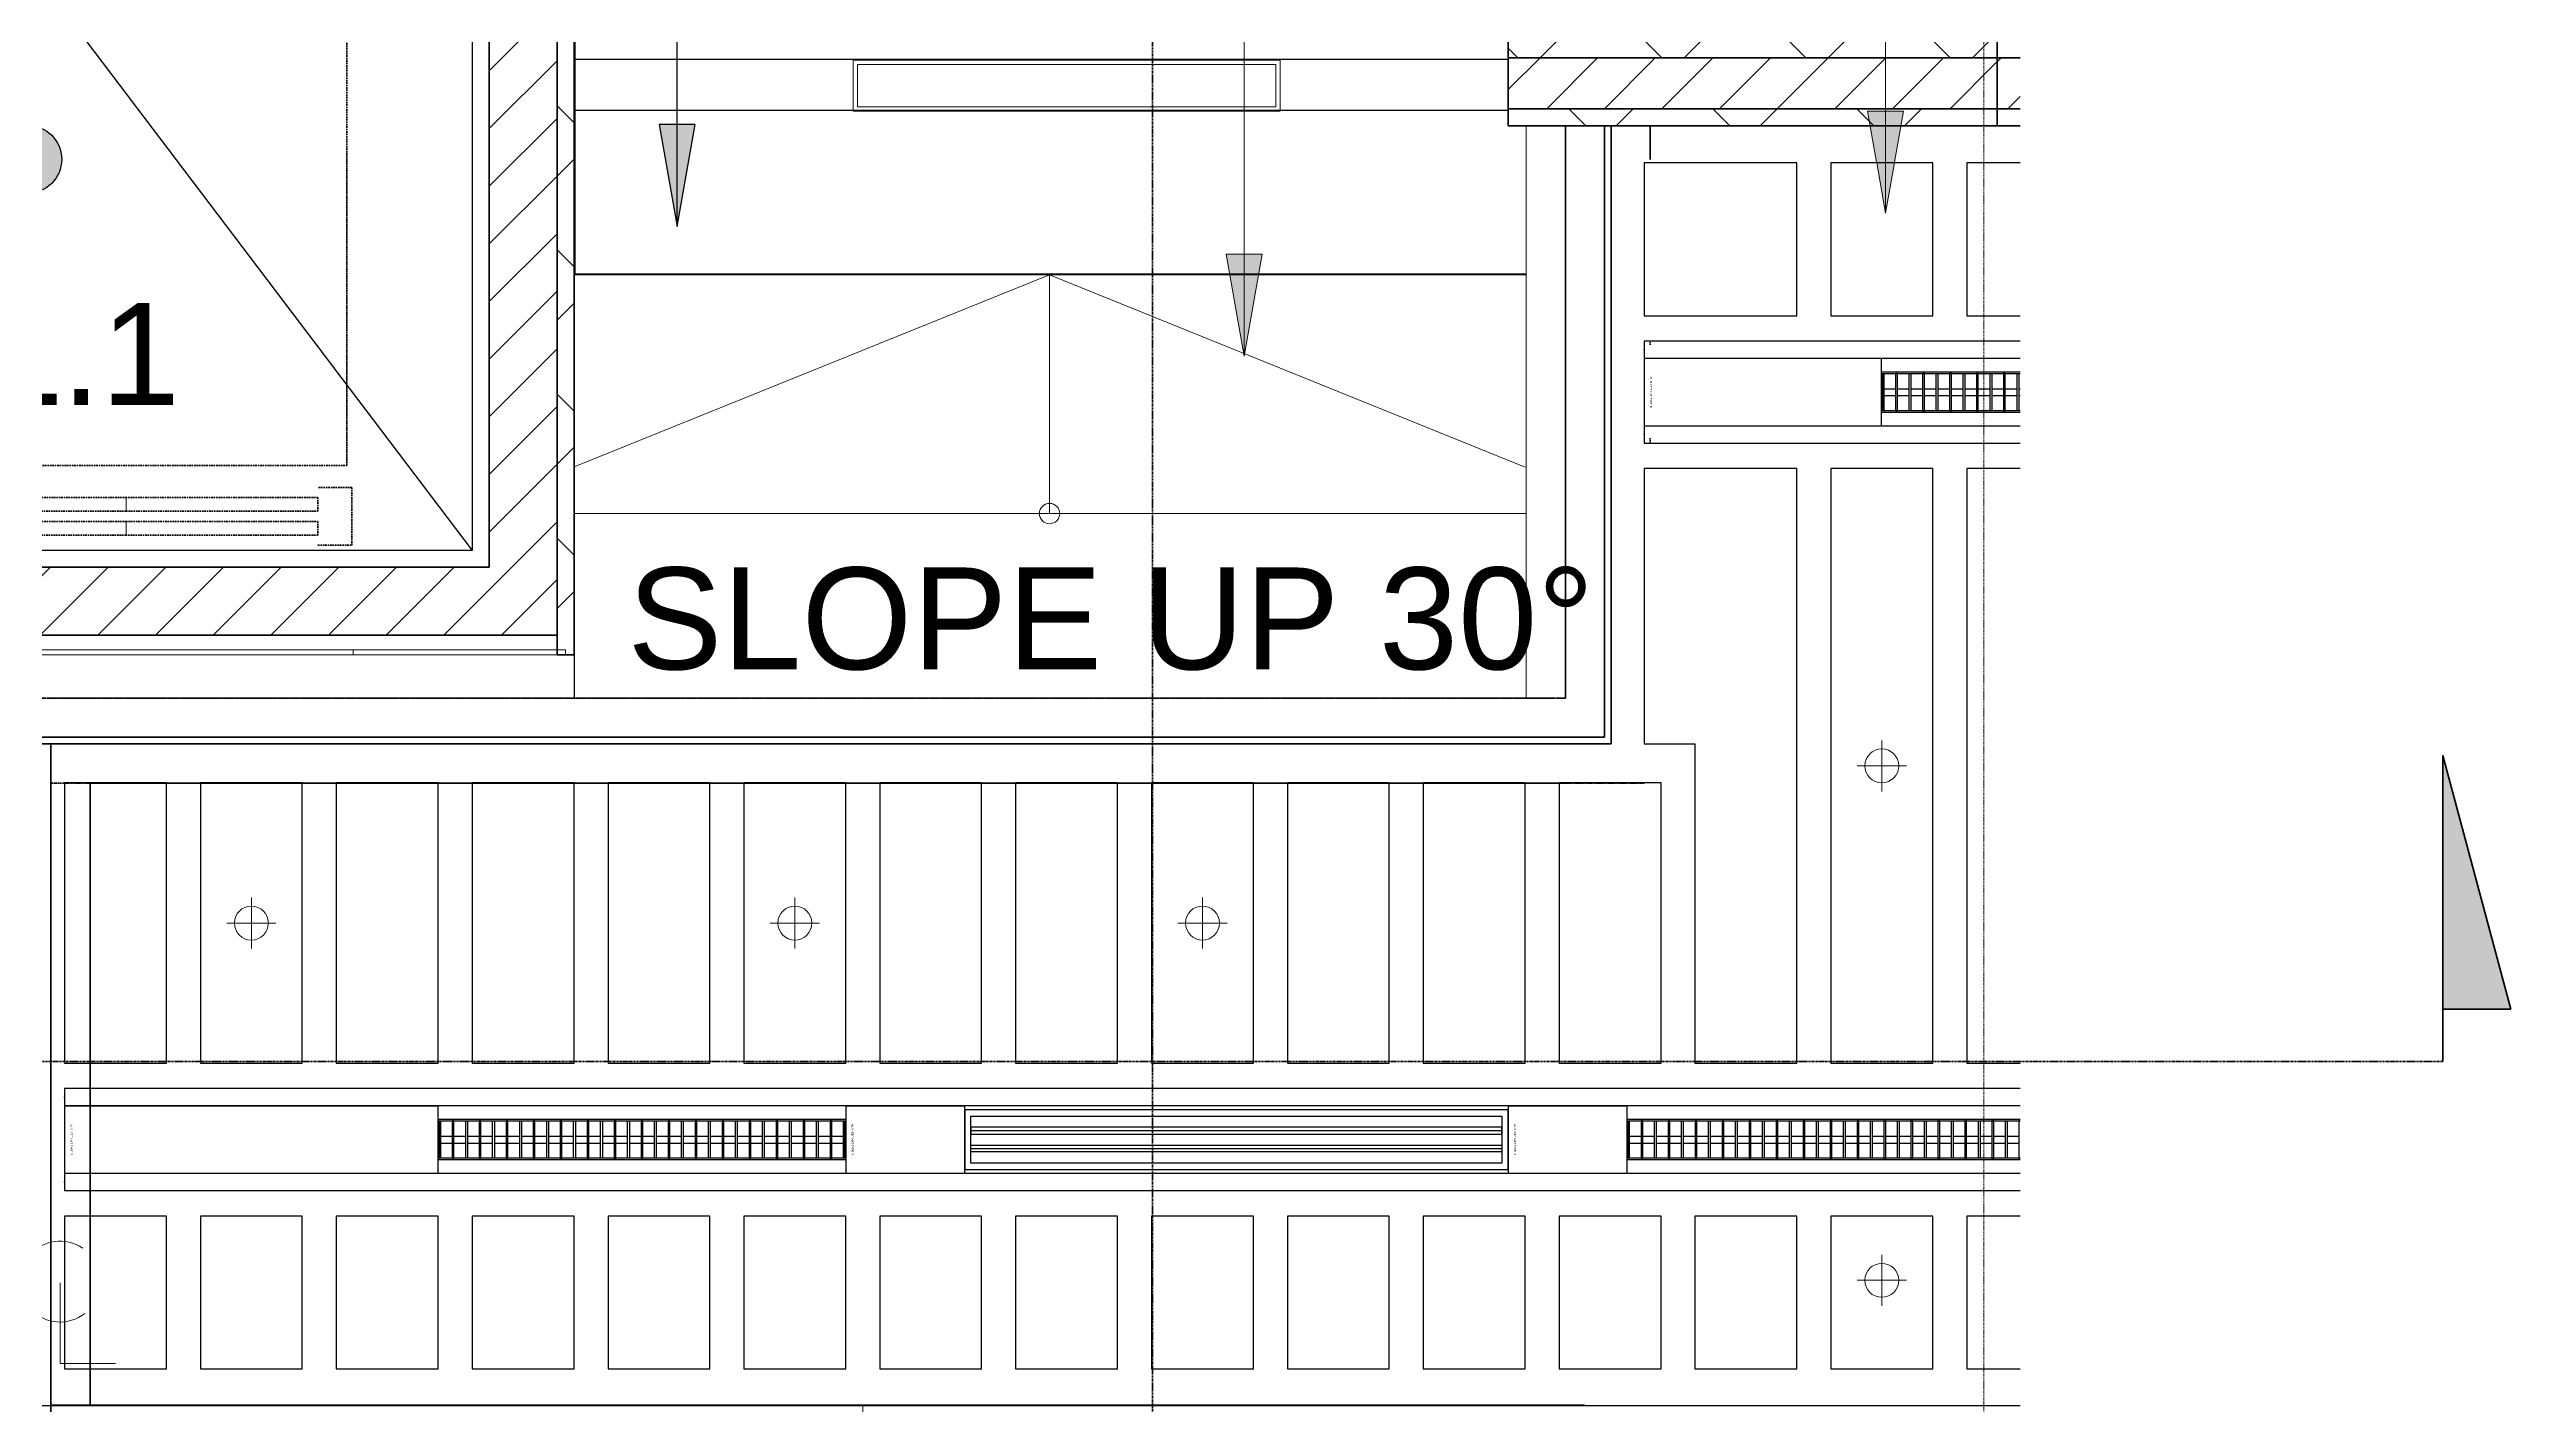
# Model space of a CAD drawing. Header units: millimetres. Extents: x -853488 to -774597, y -17231 to 22435.
# Drawn here: x -784577 to -777331, y 4129 to 8119 of the extents above; entities that cross this region are included whole.
import ezdxf
from ezdxf.enums import TextEntityAlignment as Align
from ezdxf.xclip import XClip

# ---------------------------------------------------------------- set-up
doc = ezdxf.new("R2010")
doc.units = ezdxf.units.MM
doc.header["$XCLIPFRAME"] = 0
for name, pattern in [('- SOM Dash 1_8_', [4.7625, 3.175, -1.5875]), ('DPA_Grid _ Level 100', [10, 5.5, -1.6, 1.3, -1.6]), ('DPA_Hidden 500', [1.4, 0.8, -0.6]), ('Hidden', [7.2, 4.7, -2.5]), ('Overhead', [3.96875, 2.38125, -1.5875])]:
    doc.linetypes.add(name, pattern=pattern)
for name, color, linetype in [('000 - WIPEOUT', 250, 'Continuous'), ('001 - ASCESSORIES', 251, 'Continuous'), ('A04_TUBE SERIES', 2, 'Continuous'), ('A11_ALU.SOLID SHEET', 2, 'Continuous')]:
    doc.layers.add(name, color=color, linetype=linetype)
for name, color, linetype, lineweight in [('_ _ A-DETL-OPENING', 1, 'Continuous', 25), ('A-ANNO-NOTE', 3, 'Continuous', 25), ('A-CLNG', 2, 'Continuous', 9), ('A-CLNG-PATT', 2, 'Continuous', 9), ('A-DETL', 1, 'Continuous', 70), ('A-DETL-GENF', 2, 'Continuous', 9), ('A-DETL-GENF-HDLN', 2, 'Overhead', 9), ('A-FLOR-E', 2, 'Continuous', 35), ('A-GENM', 1, 'Continuous', 9), ('A-GENM-HDLN', 2, 'DPA_Hidden 500', 9), ('A-GENM-IDEN', 3, 'Continuous', 25), ('A-GLAZ-CURT', 2, 'Continuous', 9), ('A-ROOM-IDEN', 3, 'Continuous', 25), ('A-WALL', 5, 'Continuous', 35), ('A-WALL-FNSH', 2, 'Continuous', 35), ('A-WALL-PATT', 1, 'Continuous', 35), ('E-LITE-EQPM', 2, 'Continuous', 9), ('G-ANNO-SECL', 3, 'Continuous', 9), ('G-ANNO-TEXT', 3, 'Continuous', 9), ('I-WALL-E', 2, 'Continuous', 35), ('S-GRID', 251, 'Continuous', 9), ('WALL-E', 2, 'Continuous', 35)]:
    doc.layers.add(name, color=color, linetype=linetype, lineweight=lineweight)
doc.styles.add('Arial_2', font='arial.ttf', dxfattribs={"height": 300})
pattern_1 = [(45, (0, 0), (-84.852814, 84.852814), [])]
pattern_2 = [(45, (0, 0), (-212.13203, 212.13203), []), (135, (0, 0), (-212.13203, -212.13203), [])]

# ---------------------------------------------------------------- blocks, each defined once
blk = doc.blocks.new('LIFT-OTIS - Lift - 1400x2300-For Station-11454546-4261-01 ENLARGED UPPER PLATFORM LEVEL - REFLECTED CEILING PLAN - SHEET 2')
at = {"layer": 'A-DETL-GENF-HDLN'}
for p, q in [((-1034, 2175), (-834, 2175)), ((-1034, 975), (-1034, 2175)), ((-1034, 2175), (-834, 975)), ((-1034, 975), (-834, 2175)), ((-834, 2175), (-834, 975)), ((-834, 975), (-1034, 975))]:
    blk.add_line(p, q, dxfattribs=at)
at = {"layer": 'A-GENM', "linetype": 'Hidden', "lineweight": 35}
for p, q in [((-625, 425), (-625, 2725)), ((775, 2725), (-625, 2725)), ((775, 425), (775, 2725)), ((-625, 425), (775, 425)), ((-1090, 360.3), (-440, 360.3)), ((-1090, 190.3), (-1090, 360.3)), ((-440, 290.3), (-440, 330.3)), ((-440, 330.3), (125, 330.3)), ((125, 290.3), (-440, 290.3)), ((690, 330.3), (125, 330.3)), ((125, 290.3), (690, 290.3)), ((790, 360.3), (690, 360.3)), ((690, 290.3), (690, 330.3)), ((790, 190.3), (790, 360.3)), ((-440, 220), (-440, 260.3)), ((-440, 260.3), (125, 260.3)), ((125, 220), (-440, 220)), ((125, 260.3), (690, 260.3)), ((690, 220), (125, 220)), ((690, 260.3), (690, 220)), ((-440, 190.3), (-1090, 190.3)), ((690, 190.3), (790, 190.3))]:
    blk.add_line(p, q, dxfattribs=at)
at = {"layer": 'A-GENM'}
for p, q in [((125, 330.3), (125, 290.3)), ((125, 260.3), (125, 220)), ((125, 220), (125, 260.3))]:
    blk.add_line(p, q, dxfattribs=at)
at = {"layer": 'A-GENM', "linetype": 'Hidden'}
for p, q in [((-525, 125), (-460, 125)), ((-525, 125), (775, 125)), ((-485, 125), (735, 125)), ((735, 125), (-485, 125)), ((710, 125), (-460, 125)), ((-425, 125), (-460, 125)), ((-460, 125), (-425, 125)), ((-460, 125), (710, 125)), ((710, 125), (675, 125)), ((675, 125), (710, 125)), ((710, 125), (775, 125)), ((-511.6, -75), (-525, -75)), ((775, -75), (761.6, -75))]:
    blk.add_line(p, q, dxfattribs=at)
at = {"layer": 'A-GENM-HDLN'}
blk.add_line((775, 425), (775, 1350), dxfattribs=at)
blk = doc.blocks.new('L1_1_FLUORESCENT W DISFUSSER - 1195L x 595W x 85H - 36W-17030651-4261-01 ENLARGED UPPER PLATFORM LEVEL - REFLECTED CEILING PLAN - SHEET 2')
at = {"layer": 'E-LITE-EQPM'}
for p, q in [((-628.5, -75), (-628.5, 75)), ((-628.5, 75), (628.5, 75)), ((-628.5, 75), (-628.5, -75)), ((628.5, 75), (-628.5, 75)), ((628.5, 75), (628.5, -75)), ((628.5, -75), (628.5, 75)), ((-615.8, 62.3), (-615.8, -62.3)), ((615.8, 62.3), (-615.8, 62.3)), ((615.8, -62.3), (615.8, 62.3)), ((-615.8, -62.3), (615.8, -62.3)), ((628.5, -75), (-628.5, -75)), ((-628.5, -75), (628.5, -75))]:
    blk.add_line(p, q, dxfattribs=at)
blk = doc.blocks.new('Arrow-Stair_Ramp-Direction _EWP-Down_ - Arrow Stair Line-18595003-4261-01 ENLARGED UPPER PLATFORM LEVEL - REFLECTED CEILING PLAN - SHEET 2')
at = {"layer": 'A-DETL-GENF', "lineweight": 9}
for q in [(-167.6, 650), (-304.8, -750), (-167.9, -2150)]:
    blk.add_line((397.9, -750), q, dxfattribs=at)
blk.add_circle((-304.8, -750), 30, dxfattribs=at)
blk = doc.blocks.new('Section - AEC_Section Tail - Filled-3249564-4261-01 ENLARGED UPPER PLATFORM LEVEL - REFLECTED CEILING PLAN - SHEET 2')
at = {"layer": 'G-ANNO-SECL'}
blk.add_hatch(color=256, dxfattribs=at).paths.add_polyline_path([(0, 1.536), (-2, 1.536), (0, 9)])
at = {"layer": 'G-ANNO-SECL', "lineweight": 50}
for p, q in [((0, 9), (-2, 1.536)), ((0, 9), (0, 0)), ((0, 1.536), (0, 9)), ((-2, 1.536), (0, 1.536))]:
    blk.add_line(p, q, dxfattribs=at)
blk = doc.blocks.new('M_Centreline - Centreline-12570908-4261-01 ENLARGED UPPER PLATFORM LEVEL - REFLECTED CEILING PLAN - SHEET 2')
at = {"layer": 'A-ANNO-NOTE', "lineweight": 18}
for p, q in [((-0.011, 0.592), (-0.011, -1.789)), ((-0.011, -1.789), (1.619, -1.789))]:
    blk.add_line(p, q, dxfattribs=at)
blk.add_arc((-0.011, 0.627), 1.191, 55.77551, 308.03717, dxfattribs=at)
blk = doc.blocks.new('System Panel - DPA-AR_Metal Ceiling Rectangular Panel-V24-4261-01 ENLARGED UPPER PLATFORM LEVEL - REFLECTED CEILING PLAN - SHEET 2')
at = {"layer": 'A-GLAZ-CURT'}
for p, q in [((-782182.4, 4129), (-784572.4, 4129)), ((-784572.4, 4129), (-782182.4, 4129)), ((-782182.4, 3929), (-782182.4, 4129)), ((-782182.4, 4129), (-782182.4, 3929)), ((-784572.5, 3929), (-782182.4, 3929)), ((-782182.4, 3929), (-784572.5, 3929))]:
    blk.add_line(p, q, dxfattribs=at)
blk = doc.blocks.new('System Panel - DPA-AR_Metal Ceiling Rectangular Panel-V15-4261-01 ENLARGED UPPER PLATFORM LEVEL - REFLECTED CEILING PLAN - SHEET 2')
at = {"layer": 'A-GLAZ-CURT'}
for p, q in [((-837057.3, 4129), (-839182.3, 4129)), ((-839182.3, 4129), (-839182.3, 3929)), ((-839182.3, 3929), (-839182.3, 4129)), ((-839182.3, 4129), (-837057.3, 4129)), ((-839182.3, 3929), (-837057.4, 3929)), ((-837057.4, 3929), (-839182.3, 3929))]:
    blk.add_line(p, q, dxfattribs=at)
blk = doc.blocks.new('System Panel - W-06 Feature Wall Printed Pattern-18668186-4261-01 ENLARGED UPPER PLATFORM LEVEL - REFLECTED CEILING PLAN - SHEET 2')
at = {"layer": 'A-GLAZ-CURT'}
for p, q in [((-659.5, -57.5), (-659.5, -42.5)), ((-659.5, -42.5), (659.5, -42.5)), ((659.5, -57.5), (-659.5, -57.5)), ((659.5, -42.5), (659.5, -57.5))]:
    blk.add_line(p, q, dxfattribs=at)
blk = doc.blocks.new('System Panel - W-06 Feature Wall Printed Pattern-18669235-4261-01 ENLARGED UPPER PLATFORM LEVEL - REFLECTED CEILING PLAN - SHEET 2')
at = {"layer": 'A-GLAZ-CURT'}
for p, q in [((-312.5, -57.5), (-312.5, -42.5)), ((-312.5, -42.5), (312.5, -42.5)), ((312.5, -57.5), (-312.5, -57.5)), ((312.5, -42.5), (312.5, -57.5))]:
    blk.add_line(p, q, dxfattribs=at)
blk = doc.blocks.new('*U464')
at = {"layer": 'A-CLNG'}
for p, q in [((18650, 6315), (18650, 3876.4)), ((18650, 3876.4), (18650, 6315)), ((21400, 4315), (21400, 4565)), ((21400, 4565), (21400, 4315)), ((21453.4, 4315), (21400, 4315)), ((21400, 4315), (21453.4, 4315)), ((21453.4, 3876.4), (21453.4, 4315)), ((21453.4, 4315), (21453.4, 3876.4)), ((18650, 3876.4), (18650, 3173.3)), ((21453.4, 3876.4), (18650, 3876.4)), ((18650, 3876.4), (21453.4, 3876.4)), ((18650, 3173.3), (18650, 3876.4)), ((18650, 3876.4), (21453.4, 3876.4)), ((21453.4, 3876.4), (18650, 3876.4)), ((21453.4, 3173.3), (21453.4, 3876.4)), ((21453.4, 3876.4), (21453.4, 3173.3)), ((18650, 3173.3), (21453.4, 3173.3)), ((21453.4, 3173.3), (18650, 3173.3)), ((21453.4, 3173.3), (18650, 3173.3)), ((18650, 3173.3), (18650, 2765)), ((18650, 2765), (18650, 3173.3)), ((18650, 3173.3), (21453.4, 3173.3)), ((21453.4, 2630), (21453.4, 3173.3)), ((21453.4, 3173.3), (21453.4, 2630)), ((17100, 2630), (21453.4, 2630)), ((21453.4, 2630), (17100, 2630))]:
    blk.add_line(p, q, dxfattribs=at)
at = {"layer": 'A-GLAZ-CURT'}
for name, p in [('System Panel - W-06 Feature Wall Printed Pattern-18668186-4261-01 ENLARGED UPPER PLATFORM LEVEL - REFLECTED CEILING PLAN - SHEET 2', (17340.5, 2815)), ('System Panel - W-06 Feature Wall Printed Pattern-18669235-4261-01 ENLARGED UPPER PLATFORM LEVEL - REFLECTED CEILING PLAN - SHEET 2', (18312.5, 2815)), ('System Panel - DPA-AR_Metal Ceiling Rectangular Panel-V24-4261-01 ENLARGED UPPER PLATFORM LEVEL - REFLECTED CEILING PLAN - SHEET 2', (801682.4, -3579)), ('System Panel - DPA-AR_Metal Ceiling Rectangular Panel-V15-4261-01 ENLARGED UPPER PLATFORM LEVEL - REFLECTED CEILING PLAN - SHEET 2', (858682.3, -3579))]:
    blk.add_blockref(name, p, dxfattribs=at)
blk = doc.blocks.new('*U1666')
at = {"layer": '_ _ A-DETL-OPENING'}
for p, q in [((15850, 6365), (18350, 3065)), ((18350, 6365), (18350, 3065)), ((18350, 3065), (15850, 3065))]:
    blk.add_line(p, q, dxfattribs=at)
at = {"layer": 'A-DETL', "lineweight": 50}
for p, q in [((22840, 4565), (22840, 4515)), ((22907.3, 4515), (22840, 4515)), ((22840, 4515), (22840, 4365)), ((22840, 4515), (22907.3, 4515)), ((22840, 4365), (22907.3, 4365)), ((22907.3, 4365), (22840, 4365)), ((22840, 4365), (22840, 4315)), ((22840, 4315), (22907.3, 4315))]:
    blk.add_line(p, q, dxfattribs=at)
at = {"layer": 'S-GRID', "linetype": 'DPA_Grid _ Level 100'}
blk.add_line((22800, -19375), (22800, 17167.1), dxfattribs=at)
blk = doc.blocks.new('LGF_DL_SAA_LowPower_DL1a - LGF_DL_SAA_LowPower_DL1a-8832329-4160-01 UPPER PLATFORM LEVEL - REFLECTED CEILING PLAN')
at = {"layer": 'A-DETL-GENF'}
for p, q in [((0, 75), (0, -75)), ((72.5, 0), (-72.5, 0))]:
    blk.add_line(p, q, dxfattribs=at)
blk.add_circle((0, 0), 50, dxfattribs=at)
blk = doc.blocks.new('C-1-PP19-AR-4160-01-B_20250902-175713_EXDOWNLIGHT')
at = {"layer": 'E-LITE-EQPM', "extrusion": (0, 0, -1), "rotation": 180}
for p in [(34500, 2430.5), (39300, 1968), (37700, 1968), (36500, 1968), (34500, 916.3)]:
    blk.add_blockref('LGF_DL_SAA_LowPower_DL1a - LGF_DL_SAA_LowPower_DL1a-8832329-4160-01 UPPER PLATFORM LEVEL - REFLECTED CEILING PLAN', p, dxfattribs=at)
blk = doc.blocks.new('*U485')
at = {"layer": 'A11_ALU.SOLID SHEET', "color": 0}
blk.add_lwpolyline([(699, -98.8), (699, 98.8), (0, 98.8), (0, -98.8)], close=True, dxfattribs=at)
at = {"layer": 'Defpoints', "color": 250}
blk.add_point((0, 0), dxfattribs=at)
blk.add_text('AL.SHEET-HAT-TYPE-R', height=6, rotation=270, dxfattribs=at).set_placement((15, 0), align=Align.BOTTOM_CENTER)
blk = doc.blocks.new('*U470')
at = {"color": 1}
blk.add_wipeout([(600, -60), (-600, -60), (-600, 60), (600, 60)], dxfattribs=at).dxf.layer = '000 - WIPEOUT'
at = {"layer": '001 - ASCESSORIES', "color": 0}
blk.add_lwpolyline([(600, -60), (-600, -60), (-600, 60), (600, 60)], close=True, dxfattribs=at)
at = {"layer": '001 - ASCESSORIES'}
for points in [[(-593.5, -55), (-598.5, -55), (-598.5, 55), (-593.5, 55)], [(595, -55), (-595, -55), (-595, 55), (595, 55)], [(-558.8, -55), (-553.8, -55), (-553.8, 55), (-558.8, 55)], [(-514, -55), (-519, -55), (-519, 55), (-514, 55)], [(-479.3, -55), (-474.3, -55), (-474.3, 55), (-479.3, 55)], [(-434.6, -55), (-439.6, -55), (-439.6, 55), (-434.6, 55)], [(-399.8, -55), (-394.8, -55), (-394.8, 55), (-399.8, 55)], [(-355.1, -55), (-360.1, -55), (-360.1, 55), (-355.1, 55)], [(-320.4, -55), (-315.4, -55), (-315.4, 55), (-320.4, 55)], [(-275.6, -55), (-280.6, -55), (-280.6, 55), (-275.6, 55)], [(-240.9, -55), (-235.9, -55), (-235.9, 55), (-240.9, 55)], [(-196.2, -55), (-201.2, -55), (-201.2, 55), (-196.2, 55)], [(-161.4, -55), (-156.4, -55), (-156.4, 55), (-161.4, 55)], [(-116.7, -55), (-121.7, -55), (-121.7, 55), (-116.7, 55)], [(-82, -55), (-77, -55), (-77, 55), (-82, 55)], [(-37.2, -55), (-42.2, -55), (-42.2, 55), (-37.2, 55)], [(-2.5, -55), (2.5, -55), (2.5, 55), (-2.5, 55)], [(42.2, -55), (37.2, -55), (37.2, 55), (42.2, 55)], [(77, -55), (82, -55), (82, 55), (77, 55)], [(121.7, -55), (116.7, -55), (116.7, 55), (121.7, 55)], [(156.4, -55), (161.4, -55), (161.4, 55), (156.4, 55)], [(201.2, -55), (196.2, -55), (196.2, 55), (201.2, 55)], [(235.9, -55), (240.9, -55), (240.9, 55), (235.9, 55)], [(280.6, -55), (275.6, -55), (275.6, 55), (280.6, 55)], [(315.4, -55), (320.4, -55), (320.4, 55), (315.4, 55)], [(360.1, -55), (355.1, -55), (355.1, 55), (360.1, 55)], [(394.8, -55), (399.8, -55), (399.8, 55), (394.8, 55)], [(439.6, -55), (434.6, -55), (434.6, 55), (439.6, 55)], [(474.3, -55), (479.3, -55), (479.3, 55), (474.3, 55)], [(519, -55), (514, -55), (514, 55), (519, 55)], [(553.8, -55), (558.8, -55), (558.8, 55), (553.8, 55)], [(598.5, -55), (593.5, -55), (593.5, 55), (598.5, 55)]]:
    blk.add_lwpolyline(points, close=True, dxfattribs=at)
for points in [[(-593.5, 10), (-558.8, 10)], [(-553.8, 10), (-519, 10)], [(-514, 10), (-479.3, 10)], [(-474.3, 10), (-439.6, 10)], [(-434.6, 10), (-399.8, 10)], [(-394.8, 10), (-360.1, 10)], [(-355.1, 10), (-320.4, 10)], [(-315.4, 10), (-280.6, 10)], [(-275.6, 10), (-240.9, 10)], [(-235.9, 10), (-201.2, 10)], [(-196.2, 10), (-161.4, 10)], [(-156.4, 10), (-121.7, 10)], [(-116.7, 10), (-82, 10)], [(-77, 10), (-42.2, 10)], [(-37.2, 10), (-2.5, 10)], [(2.5, 10), (37.2, 10)], [(42.2, 10), (77, 10)], [(82, 10), (116.7, 10)], [(121.7, 10), (156.4, 10)], [(161.4, 10), (196.2, 10)], [(201.2, 10), (235.9, 10)], [(240.9, 10), (275.6, 10)], [(280.6, 10), (315.4, 10)], [(320.4, 10), (355.1, 10)], [(360.1, 10), (394.8, 10)], [(399.8, 10), (434.6, 10)], [(439.6, 10), (474.3, 10)], [(479.3, 10), (514, 10)], [(519, 10), (553.8, 10)], [(558.8, 10), (593.5, 10)], [(-593.5, -10), (-558.8, -10)], [(-553.8, -10), (-519, -10)], [(-514, -10), (-479.3, -10)], [(-474.3, -10), (-439.6, -10)], [(-434.6, -10), (-399.8, -10)], [(-394.8, -10), (-360.1, -10)], [(-355.1, -10), (-320.4, -10)], [(-315.4, -10), (-280.6, -10)], [(-275.6, -10), (-240.9, -10)], [(-235.9, -10), (-201.2, -10)], [(-196.2, -10), (-161.4, -10)], [(-156.4, -10), (-121.7, -10)], [(-116.7, -10), (-82, -10)], [(-77, -10), (-42.2, -10)], [(-37.2, -10), (-2.5, -10)], [(2.5, -10), (37.2, -10)], [(42.2, -10), (77, -10)], [(82, -10), (116.7, -10)], [(121.7, -10), (156.4, -10)], [(161.4, -10), (196.2, -10)], [(201.2, -10), (235.9, -10)], [(240.9, -10), (275.6, -10)], [(280.6, -10), (315.4, -10)], [(320.4, -10), (355.1, -10)], [(360.1, -10), (394.8, -10)], [(399.8, -10), (434.6, -10)], [(439.6, -10), (474.3, -10)], [(479.3, -10), (514, -10)], [(519, -10), (553.8, -10)], [(558.8, -10), (593.5, -10)]]:
    blk.add_lwpolyline(points, dxfattribs=at)
blk = doc.blocks.new('*U486')
blk.add_attdef('EXTR.OVL-LENGTH_', (-25, -59.1), '', height=5)
blk.add_wipeout([(-25, 0), (25, 0), (25, 2438.3), (-25, 2438.3)]).dxf.layer = '000 - WIPEOUT'
blk.add_point((0, 0))
at = {"layer": 'A04_TUBE SERIES', "color": 0}
blk.add_lwpolyline([(-25, 0), (25, 0), (25, 2438.3), (-25, 2438.3)], close=True, dxfattribs=at)
blk = doc.blocks.new('*U488')
at = {"layer": 'A11_ALU.SOLID SHEET', "color": 0}
blk.add_lwpolyline([(350, -98.8), (350, 98.8), (0, 98.8), (0, -98.8)], close=True, dxfattribs=at)
at = {"layer": 'Defpoints', "color": 250}
blk.add_point((0, 0), dxfattribs=at)
blk.add_text('AL.SHEET-HAT-TYPE-R', height=6, rotation=270, dxfattribs=at).set_placement((15, 0), align=Align.BOTTOM_CENTER)
blk = doc.blocks.new('*U475')
at = {"layer": '001 - ASCESSORIES', "color": 0, "linetype": 'ByBlock'}
blk.add_lwpolyline([(800, 87.5), (-800, 87.5), (-800, -87.5), (800, -87.5)], close=True, dxfattribs=at)
at = {"layer": '001 - ASCESSORIES', "linetype": 'ByBlock'}
for points in [[(-781.5, 69), (781.5, 69), (781.5, -69), (-781.5, -69)], [(781.5, 36.3), (-781.5, 36.3), (-781.5, 16.3), (781.5, 16.3)], [(-781.5, -16.3), (781.5, -16.3), (781.5, -36.3), (-781.5, -36.3)]]:
    blk.add_lwpolyline(points, close=True, dxfattribs=at)
for points in [[(781.5, 26.3), (-781.5, 26.3)], [(-781.5, -26.3), (781.5, -26.3)]]:
    blk.add_lwpolyline(points, dxfattribs=at)
blk = doc.blocks.new('*U492')
at = {"layer": 'A11_ALU.SOLID SHEET', "color": 0}
blk.add_lwpolyline([(1100, -98.8), (1100, 98.8), (0, 98.8), (0, -98.8)], close=True, dxfattribs=at)
at = {"layer": 'Defpoints', "color": 250}
blk.add_point((0, 0), dxfattribs=at)
blk.add_text('AL.SHEET-HAT-TYPE-R', height=6, rotation=270, dxfattribs=at).set_placement((15, 0), align=Align.BOTTOM_CENTER)
blk = doc.blocks.new('*U493')
blk.add_attdef('EXTR.OVL-LENGTH_', (-25, -59.1), '', height=5)
blk.add_wipeout([(-25, 0), (25, 0), (25, 7100), (-25, 7100)]).dxf.layer = '000 - WIPEOUT'
blk.add_point((0, 0))
at = {"layer": 'A04_TUBE SERIES', "color": 0}
blk.add_lwpolyline([(-25, 0), (25, 0), (25, 7100), (-25, 7100)], close=True, dxfattribs=at)
blk = doc.blocks.new('*U494')
blk.add_attdef('EXTR.OVL-LENGTH_', (-25, -59.1), '', height=5)
blk.add_wipeout([(-25, 0), (25, 0), (25, 7100), (-25, 7100)]).dxf.layer = '000 - WIPEOUT'
blk.add_point((0, 0))
at = {"layer": 'A04_TUBE SERIES', "color": 0}
blk.add_lwpolyline([(-25, 0), (25, 0), (25, 7100), (-25, 7100)], close=True, dxfattribs=at)
blk = doc.blocks.new('*U811')
at = {"color": 3}
for points in [[(-875, 950), (875, 950), (875, 650), (-875, 650)], [(-875, 550), (875, 550), (875, 250), (-875, 250)], [(-875, 150), (875, 150), (875, -150), (-875, -150)], [(-875, -250), (875, -250), (875, -550), (-875, -550)], [(-875, -650), (875, -650), (875, -950), (-875, -950)]]:
    blk.add_wipeout(points, dxfattribs=at).dxf.layer = '000 - WIPEOUT'
at = {"layer": 'A11_ALU.SOLID SHEET', "color": 0, "linetype": 'ByBlock'}
for points in [[(-875, 650), (875, 650), (875, 950), (-875, 950)], [(-875, 250), (875, 250), (875, 550), (-875, 550)], [(-875, -150), (875, -150), (875, 150), (-875, 150)], [(-875, -550), (875, -550), (875, -250), (-875, -250)], [(-875, -950), (875, -950), (875, -650), (-875, -650)]]:
    blk.add_lwpolyline(points, close=True, dxfattribs=at)
blk = doc.blocks.new('*U812')
at = {"color": 3}
for points in [[(-225, 950), (225, 950), (225, 650), (-225, 650)], [(-225, 550), (225, 550), (225, 250), (-225, 250)], [(-225, 150), (225, 150), (225, -150), (-225, -150)], [(-225, -250), (225, -250), (225, -550), (-225, -550)], [(-225, -650), (225, -650), (225, -950), (-225, -950)]]:
    blk.add_wipeout(points, dxfattribs=at).dxf.layer = '000 - WIPEOUT'
at = {"layer": 'A11_ALU.SOLID SHEET', "color": 0, "linetype": 'ByBlock'}
for points in [[(-225, 650), (225, 650), (225, 950), (-225, 950)], [(-225, 250), (225, 250), (225, 550), (-225, 550)], [(-225, -150), (225, -150), (225, 150), (-225, 150)], [(-225, -550), (225, -550), (225, -250), (-225, -250)], [(-225, -950), (225, -950), (225, -650), (-225, -650)]]:
    blk.add_lwpolyline(points, close=True, dxfattribs=at)
blk = doc.blocks.new('*U813')
at = {"layer": 'Defpoints'}
blk.add_point((0, 0), dxfattribs=at)
blk.add_wipeout([(225, 250), (225, 699.5), (-225, 699.5), (-225, 250)]).dxf.layer = '000 - WIPEOUT'
at = {"layer": 'A11_ALU.SOLID SHEET', "color": 0}
blk.add_lwpolyline([(225, 250), (225, 699.5), (-225, 699.5), (-225, 250)], close=True, dxfattribs=at)
at = {"layer": 'Defpoints'}
blk.add_point((0, 400), dxfattribs=at)
blk = doc.blocks.new('*U814')
at = {"color": 3}
for points in [[(-225, 3550), (225, 3550), (225, 3250), (-225, 3250)], [(-225, 3150), (225, 3150), (225, 2850), (-225, 2850)], [(-225, 2750), (225, 2750), (225, 2450), (-225, 2450)], [(-225, 2350), (225, 2350), (225, 2050), (-225, 2050)], [(-225, 1950), (225, 1950), (225, 1650), (-225, 1650)], [(-225, 1550), (225, 1550), (225, 1250), (-225, 1250)], [(-225, 1150), (225, 1150), (225, 850), (-225, 850)], [(-225, 750), (225, 750), (225, 450), (-225, 450)], [(-225, 350), (225, 350), (225, 50), (-225, 50)], [(-225, -50), (225, -50), (225, -350), (-225, -350)], [(-225, -450), (225, -450), (225, -750), (-225, -750)], [(-225, -850), (225, -850), (225, -1150), (-225, -1150)], [(-225, -1250), (225, -1250), (225, -1550), (-225, -1550)], [(-225, -1650), (225, -1650), (225, -1950), (-225, -1950)], [(-225, -2050), (225, -2050), (225, -2350), (-225, -2350)], [(-225, -2450), (225, -2450), (225, -2750), (-225, -2750)], [(-225, -2850), (225, -2850), (225, -3150), (-225, -3150)], [(-225, -3250), (225, -3250), (225, -3550), (-225, -3550)]]:
    blk.add_wipeout(points, dxfattribs=at).dxf.layer = '000 - WIPEOUT'
at = {"layer": 'A11_ALU.SOLID SHEET', "color": 0, "linetype": 'ByBlock'}
for points in [[(-225, 3250), (225, 3250), (225, 3550), (-225, 3550)], [(-225, 2850), (225, 2850), (225, 3150), (-225, 3150)], [(-225, 2450), (225, 2450), (225, 2750), (-225, 2750)], [(-225, 2050), (225, 2050), (225, 2350), (-225, 2350)], [(-225, 1650), (225, 1650), (225, 1950), (-225, 1950)], [(-225, 1250), (225, 1250), (225, 1550), (-225, 1550)], [(-225, 850), (225, 850), (225, 1150), (-225, 1150)], [(-225, 450), (225, 450), (225, 750), (-225, 750)], [(-225, 50), (225, 50), (225, 350), (-225, 350)], [(-225, -350), (225, -350), (225, -50), (-225, -50)], [(-225, -750), (225, -750), (225, -450), (-225, -450)], [(-225, -1150), (225, -1150), (225, -850), (-225, -850)], [(-225, -1550), (225, -1550), (225, -1250), (-225, -1250)], [(-225, -1950), (225, -1950), (225, -1650), (-225, -1650)], [(-225, -2350), (225, -2350), (225, -2050), (-225, -2050)], [(-225, -2750), (225, -2750), (225, -2450), (-225, -2450)], [(-225, -3150), (225, -3150), (225, -2850), (-225, -2850)], [(-225, -3550), (225, -3550), (225, -3250), (-225, -3250)]]:
    blk.add_lwpolyline(points, close=True, dxfattribs=at)
blk = doc.blocks.new('*U816')
at = {"color": 3}
for points in [[(-412.5, 2350), (412.5, 2350), (412.5, 2050), (-412.5, 2050)], [(-412.5, 1950), (412.5, 1950), (412.5, 1650), (-412.5, 1650)], [(-412.5, 1550), (412.5, 1550), (412.5, 1250), (-412.5, 1250)], [(-412.5, 1150), (412.5, 1150), (412.5, 850), (-412.5, 850)], [(-412.5, 750), (412.5, 750), (412.5, 450), (-412.5, 450)], [(-412.5, 350), (412.5, 350), (412.5, 50), (-412.5, 50)], [(-412.5, -50), (412.5, -50), (412.5, -350), (-412.5, -350)], [(-412.5, -450), (412.5, -450), (412.5, -750), (-412.5, -750)], [(-412.5, -850), (412.5, -850), (412.5, -1150), (-412.5, -1150)], [(-412.5, -1250), (412.5, -1250), (412.5, -1550), (-412.5, -1550)], [(-412.5, -1650), (412.5, -1650), (412.5, -1950), (-412.5, -1950)], [(-412.5, -2050), (412.5, -2050), (412.5, -2350), (-412.5, -2350)]]:
    blk.add_wipeout(points, dxfattribs=at).dxf.layer = '000 - WIPEOUT'
at = {"layer": 'A11_ALU.SOLID SHEET', "color": 0, "linetype": 'ByBlock'}
for points in [[(-412.5, 2050), (412.5, 2050), (412.5, 2350), (-412.5, 2350)], [(-412.5, 1650), (412.5, 1650), (412.5, 1950), (-412.5, 1950)], [(-412.5, 1250), (412.5, 1250), (412.5, 1550), (-412.5, 1550)], [(-412.5, 850), (412.5, 850), (412.5, 1150), (-412.5, 1150)], [(-412.5, 450), (412.5, 450), (412.5, 750), (-412.5, 750)], [(-412.5, 50), (412.5, 50), (412.5, 350), (-412.5, 350)], [(-412.5, -350), (412.5, -350), (412.5, -50), (-412.5, -50)], [(-412.5, -750), (412.5, -750), (412.5, -450), (-412.5, -450)], [(-412.5, -1150), (412.5, -1150), (412.5, -850), (-412.5, -850)], [(-412.5, -1550), (412.5, -1550), (412.5, -1250), (-412.5, -1250)], [(-412.5, -1950), (412.5, -1950), (412.5, -1650), (-412.5, -1650)], [(-412.5, -2350), (412.5, -2350), (412.5, -2050), (-412.5, -2050)]]:
    blk.add_lwpolyline(points, close=True, dxfattribs=at)
blk = doc.blocks.new('*U1837')
for points in [[(-35296.6, 2495), (-44500, 2495), (-44500, 4315), (-47139.6, 4315), (-47139.6, 548), (-32660.4, 548), (-32660.4, 4315), (-35296.6, 4315)], [(-35316.6, 4315), (-35316.6, 2515), (-44480, 2515), (-44480, 4315), (-44500, 4315), (-44500, 2495), (-35296.6, 2495), (-35296.6, 4315)], [(-35316.6, 4315), (-35316.6, 2515), (-44480, 2515), (-44480, 4315), (-44500, 4315), (-44500, 2495), (-35296.6, 2495), (-35296.6, 4315)]]:
    blk.add_lwpolyline(points, close=True)
at = {"layer": 'A11_ALU.SOLID SHEET', "linetype": 'ByBlock'}
blk.add_lwpolyline([(-35199.5, 3305.5), (-35199.5, 2495), (-35050, 2495), (-35050, 1555.5), (-34750, 1555.5), (-34750, 3305.5)], close=True, dxfattribs=at)
blk.add_blockref('*U475', (-36400, 1330.5))
at = {"layer": 'A11_ALU.SOLID SHEET', "color": 1}
for name, p in [('*U485', (-35199.5, 3530.5)), ('*U488', (-37550, 1330.5))]:
    blk.add_blockref(name, p, dxfattribs=at)
for p in [(-33900.5, 3530.5), (-38150, 1330.5), (-34650, 1330.5)]:
    blk.add_blockref('*U470', p)
at = {"layer": 'A04_TUBE SERIES', "color": 0, "linetype": 'ByBlock', "rotation": 270}
for p in [(-35199.5, 3655.5), (-35199.5, 3405.5)]:
    blk.add_blockref('*U486', p, dxfattribs=at)
at = {"layer": 'A11_ALU.SOLID SHEET', "color": 0, "linetype": 'ByBlock', "rotation": 90}
for name, p in [('*U812', (-33700, 3980.5)), ('*U811', (-33700, 2430.5)), ('*U816', (-37500, 1968)), ('*U814', (-36300, 880.5))]:
    blk.add_blockref(name, p, dxfattribs=at)
blk.add_blockref('*U813', (-34500, 3980.5), dxfattribs=at)
at = {"layer": 'A11_ALU.SOLID SHEET', "color": 1}
for name, p in [('*U492', (-39850, 1330.5)), ('*U488', (-35600, 1330.5))]:
    blk.add_blockref(name, p, dxfattribs=at)
at = {"layer": 'A04_TUBE SERIES', "color": 0, "linetype": 'ByBlock', "rotation": 270}
for name, p in [('*U493', (-39850, 1455.5)), ('*U494', (-39850, 1205.5))]:
    blk.add_blockref(name, p, dxfattribs=at)

msp = doc.modelspace()

# ---------------------------------------------------------------- block references
at = {"layer": 'A11_ALU.SOLID SHEET'}
ref = msp.add_blockref('*U1837', (-744682.4, 3579), dxfattribs=at)
XClip(ref).set_block_clipping_path([(-104690.1238047112, -9620.0029952963), (-34092.6543255156, 10334.9999958097)])
at = {"layer": 'G-ANNO-SECL', "lineweight": 25, "extrusion": (0, 0, -1), "xscale": 99.99999999999993, "yscale": 99.99999999999993, "zscale": 99.99999999999993}
msp.add_blockref('Section - AEC_Section Tail - Filled-3249564-4261-01 ENLARGED UPPER PLATFORM LEVEL - REFLECTED CEILING PLAN - SHEET 2', (777530.8, 5139.9), dxfattribs=at)

# ---------------------------------------------------------------- next in the draw order: hatches: boundary and pattern name
at = {"layer": 'A-ANNO-NOTE'}
msp.add_hatch(color=256, dxfattribs=at).paths.add_polyline_path([(-782729, 7597.1), (-782676.1, 7897.1), (-782781.9, 7897.1)])
at = {"layer": 'A-CLNG-PATT', "lineweight": 25}
h = msp.add_hatch(dxfattribs=at)
h.set_pattern_fill('FP_14', color=256, style=0, pattern_type=2)
h.set_pattern_definition([(0, (-783032.4, 4305), (0, 4414), [3600, 0]), (180, (-779432.4, 4905), (5e-13, 4414), [3600, 0]), (270, (-783032.4, 5805), (-3600, -2e-13), [4414, 0]), (270, (-779432.4, 5805), (-3600, -2e-13), [4414, 0]), (0, (-783032.4, 3673), (0, 4414), [3600, 0]), (180, (-779432.4, 4155), (5e-13, 4414), [3600, 0]), (0, (-783032.4, 3523), (0, 4414), [3600, 0]), (180, (-779432.4, 5655), (5e-13, 4414), [3600, 0]), (180, (-779432.4, 5055), (5e-13, 4414), [3600, 0]), (0, (-783032.4, 3041), (0, 4414), [3600, 0]), (0, (-783032.4, 2891), (0, 4414), [3600, 0]), (0, (-783032.4, 1541), (0, 4414), [3600, 0]), (180, (-779432.4, 2141), (5e-13, 4414), [3600, 0]), (180, (-779432.4, 2291), (5e-13, 4414), [3600, 0])])
h.paths.add_polyline_path([(-780229, 7455.4), (-780229, 7894), (-780282.4, 7894), (-780282.4, 8144), (-780507.8, 8144), (-780507.8, 9894), (-783032.4, 9894), (-783032.4, 7455.4), (-780981.2, 7455.4)])
h = msp.add_hatch(dxfattribs=at)
h.set_pattern_fill('FP_13', color=256, style=0, pattern_type=2)
h.set_pattern_definition([(90, (-1697432.4, 754462), (3600, -2e-13), [1200, 0]), (90, (-1701032.4, 754462), (3600, -2e-13), [1200, 0]), (0, (-1701032.4, 755586.8), (0, -1200), [3600, 0]), (0, (-1701032.4, 754536.8), (0, -1200), [3600, 0])])
h.paths.add_polyline_path([(-780229, 6209), (-780229, 6752.3), (-783032.4, 6752.3), (-783032.4, 6336.5), (-784582.4, 6336.5), (-784582.4, 6209), (-780981.2, 6209)])
at = {"layer": 'A-DETL-GENF', "lineweight": 9}
h = msp.add_hatch(dxfattribs=at)
h.set_pattern_fill('FP_2', color=10, style=0, pattern_type=2)
h.set_pattern_definition(pattern_1)
h.paths.add_polyline_path([(-778775, 7944), (-778775, 8094), (-778842.3, 8094), (-778842.3, 7944)])
at = {"layer": 'A-ROOM-IDEN'}
h = msp.add_hatch(color=256, dxfattribs=at)
edge = h.paths.add_edge_path()
edge.add_arc((-784640.8, 7794.9), 100, 0, 360)
at = {"layer": 'A-WALL-PATT', "lineweight": 9}
h = msp.add_hatch(dxfattribs=at)
h.set_pattern_fill('FP_2', color=256, style=0, pattern_type=2)
h.set_pattern_definition(pattern_1)
h.paths.add_polyline_path([(-783187.4, 6594), (-783082.4, 6594), (-783082.4, 10144), (-783282.4, 10144), (-783282.4, 6594)])
h = msp.add_hatch(dxfattribs=at)
h.set_pattern_fill('FP_5', color=256, style=0, pattern_type=2)
h.set_pattern_definition(pattern_2)
h.paths.add_polyline_path([(-783032.4, 6336.5), (-783032.4, 9944), (-783082.4, 9944), (-783082.4, 6336.5)])
h = msp.add_hatch(dxfattribs=at)
h.set_pattern_fill('FP_5', color=256, style=0, pattern_type=2)
h.set_pattern_definition(pattern_2)
h.paths.add_polyline_path([(-778842.3, 8094), (-778842.3, 8144), (-780282.4, 8144), (-780282.4, 8094), (-778843.4, 8094)])
h = msp.add_hatch(dxfattribs=at)
h.set_pattern_fill('FP_2', color=256, style=0, pattern_type=2)
h.set_pattern_definition(pattern_1)
h.paths.add_polyline_path([(-778842.3, 7944), (-778843.4, 8094), (-780282.4, 8094), (-780282.4, 7944), (-779878.1, 7944)])
h = msp.add_hatch(dxfattribs=at)
h.set_pattern_fill('FP_5', color=256, style=0, pattern_type=2)
h.set_pattern_definition(pattern_2)
h.paths.add_polyline_path([(-778842.3, 7894), (-778842.3, 7944), (-780232.4, 7944), (-780232.4, 7894), (-779878.1, 7894)])
h = msp.add_hatch(dxfattribs=at)
h.set_pattern_fill('FP_2', color=256, style=0, pattern_type=2)
h.set_pattern_definition(pattern_1)
h.paths.add_polyline_path([(-783187.4, 6394), (-783082.4, 6394), (-783082.4, 6594), (-785882.4, 6594), (-785882.4, 6394), (-785393.5, 6394)])
at = {"layer": 'G-ANNO-TEXT'}
for points in [[(-779171.3, 7636.8), (-779118.4, 7936.8), (-779224.2, 7936.8)], [(-781059.6, 7215.7), (-781006.7, 7515.7), (-781112.5, 7515.7)]]:
    msp.add_hatch(color=7, dxfattribs=at).paths.add_polyline_path(points)

# ---------------------------------------------------------------- next in the draw order: linework, layer by layer
at = {"layer": 'A-ANNO-NOTE'}
for p, q in [((-782729, 7597.1), (-782729, 14590.7)), ((-782676.1, 7897.1), (-782781.9, 7897.1)), ((-782781.9, 7897.1), (-782729, 7597.1)), ((-782729, 7597.1), (-782676.1, 7897.1))]:
    msp.add_line(p, q, dxfattribs=at)
at = {"layer": 'A-FLOR-E'}
msp.add_line((-778882.4, 7894), (-778775, 7894), dxfattribs=at)
at = {"layer": 'A-ROOM-IDEN'}
msp.add_circle((-784640.8, 7794.9), 100, dxfattribs=at)
at = {"layer": 'A-WALL', "color": 7, "lineweight": 70}
for p, q in [((-783282.4, 6594), (-783282.4, 9944)), ((-783082.4, 9944), (-783082.4, 6594)), ((-780282.4, 7944), (-780282.4, 8094)), ((-780282.4, 8094), (-780232.4, 8094)), ((-780232.4, 8094), (-778775, 8094)), ((-780232.4, 7944), (-780282.4, 7944)), ((-778775, 7944), (-780232.4, 7944)), ((-785882.4, 6594), (-783282.4, 6594)), ((-783082.4, 6594), (-783082.4, 6394)), ((-783082.4, 6394), (-785882.4, 6394))]:
    msp.add_line(p, q, dxfattribs=at)
at = {"layer": 'A-WALL-FNSH', "color": 250}
for p, q in [((-783082.4, 6336.5), (-783082.4, 9944)), ((-783032.4, 9894), (-783032.4, 6336.5)), ((-780282.4, 8094), (-780282.4, 8144)), ((-778775, 8094), (-780282.4, 8094)), ((-780282.4, 7894), (-780282.4, 7944)), ((-780232.4, 7944), (-778775, 7944)), ((-780232.4, 7894), (-780282.4, 7894)), ((-778775, 7894), (-780232.4, 7894)), ((-783032.4, 6336.5), (-783082.4, 6336.5))]:
    msp.add_line(p, q, dxfattribs=at)
at = {"layer": 'G-ANNO-SECL', "linetype": 'DPA_Grid _ Level 100', "lineweight": 50}
for p, q in [((-781329.4, 20624.6), (-781329.4, -17031.4)), ((-851417.7, 5139.9), (-777530.8, 5139.9))]:
    msp.add_line(p, q, dxfattribs=at)
at = {"layer": 'G-ANNO-TEXT', "color": 10}
for p, q in [((-781059.6, 7215.7), (-781059.6, 14660.5)), ((-779171.3, 7636.8), (-779171.3, 14660.5)), ((-779118.4, 7936.8), (-779224.2, 7936.8)), ((-779224.2, 7936.8), (-779171.3, 7636.8)), ((-779171.3, 7636.8), (-779118.4, 7936.8)), ((-781006.7, 7515.7), (-781112.5, 7515.7)), ((-781112.5, 7515.7), (-781059.6, 7215.7)), ((-781059.6, 7215.7), (-781006.7, 7515.7))]:
    msp.add_line(p, q, dxfattribs=at)
at = {"layer": 'I-WALL-E', "color": 8, "linetype": '- SOM Dash 1_8_'}
for p, q in [((-780114, 7944), (-779999, 7944)), ((-779999, 7944), (-779979, 7944)), ((-779979, 7944), (-779864, 7944)), ((-780114, 7894), (-780114, 6209)), ((-780114, 6209), (-780114, 7894)), ((-779864, 7894), (-779864, 7794)), ((-779864, 7794), (-779864, 7894)), ((-779864, 7261.5), (-779864, 7249)), ((-779864, 7249), (-779864, 7261.5)), ((-779864, 6974), (-779864, 6961.5)), ((-779864, 6961.5), (-779864, 6974)), ((-780114, 6209), (-789047.4, 6209)), ((-789047.4, 6209), (-780114, 6209)), ((-780114, 5959), (-784572.4, 5959)), ((-784457.4, 5959), (-784572.4, 5959)), ((-784457.4, 5959), (-780114, 5959)), ((-784457.4, 5959), (-784457.4, 4129)), ((-784457.4, 4129), (-784457.4, 5959)), ((-779882.4, 5959), (-780114, 5959)), ((-780114, 5959), (-779882.4, 5959))]:
    msp.add_line(p, q, dxfattribs=at)
at = {"layer": 'I-WALL-E'}
for p, q in [((-779999, 7944), (-779979, 7944)), ((-779979, 7944), (-779999, 7944)), ((-779999, 7894), (-779999, 6094)), ((-779999, 6094), (-779999, 7894)), ((-779979, 7894), (-779979, 6094)), ((-779979, 6094), (-779979, 7894)), ((-779999, 6094), (-789162.4, 6094)), ((-789162.4, 6094), (-779999, 6094)), ((-779979, 6094), (-779979, 6074)), ((-779979, 6074), (-779979, 6094)), ((-784572.4, 6074), (-784572.4, 4129)), ((-784572.4, 3914), (-784572.4, 6074)), ((-779979, 6074), (-784572.4, 6074)), ((-784572.4, 6074), (-779979, 6074))]:
    msp.add_line(p, q, dxfattribs=at)
at = {"layer": 'WALL-E'}
for p, q in [((-778775, 7944), (-778882.4, 7944)), ((-778882.4, 7944), (-778775, 7944)), ((-778775, 7894), (-778882.4, 7894)), ((-778882.4, 7894), (-778775, 7894))]:
    msp.add_line(p, q, dxfattribs=at)

# ---------------------------------------------------------------- next in the draw order: block references
for name in ['*U1666', '*U464']:
    msp.add_blockref(name, (-801682.4, 3579))
ref = msp.add_blockref('C-1-PP19-AR-4160-01-B_20250902-175713_EXDOWNLIGHT', (-744682.4, 3579))
XClip(ref).set_block_clipping_path([(-104690.1238047112, -9620.0029952963), (-34092.6543255156, 10334.9999958097)])
at = {"layer": 'A-ANNO-NOTE', "xscale": 100, "yscale": 100, "zscale": 100}
msp.add_blockref('M_Centreline - Centreline-12570908-4261-01 ENLARGED UPPER PLATFORM LEVEL - REFLECTED CEILING PLAN - SHEET 2', (-784544.6, 4429), dxfattribs=at)
at = {"layer": 'A-DETL-GENF', "rotation": 90.0000000000001}
msp.add_blockref('Arrow-Stair_Ramp-Direction _EWP-Down_ - Arrow Stair Line-18595003-4261-01 ENLARGED UPPER PLATFORM LEVEL - REFLECTED CEILING PLAN - SHEET 2', (-782382.4, 7057.1), dxfattribs=at)
at = {"layer": 'A-GENM'}
msp.add_blockref('LIFT-OTIS - Lift - 1400x2300-For Station-11454546-4261-01 ENLARGED UPPER PLATFORM LEVEL - REFLECTED CEILING PLAN - SHEET 2', (-784476.4, 6469), dxfattribs=at)
at = {"layer": 'E-LITE-EQPM'}
msp.add_blockref('L1_1_FLUORESCENT W DISFUSSER - 1195L x 595W x 85H - 36W-17030651-4261-01 ENLARGED UPPER PLATFORM LEVEL - REFLECTED CEILING PLAN - SHEET 2', (-781582.4, 8012), dxfattribs=at)

# ---------------------------------------------------------------- next in the draw order: texts
at = {"layer": 'A-GENM-IDEN', "lineweight": 9, "insert": (-784774.9, 7372.2), "char_height": 300, "width": 721.519, "attachment_point": 1, "style": 'Arial_2'}
msp.add_mtext('L.1', dxfattribs=at)
at = {"layer": 'G-ANNO-TEXT', "color": 7, "insert": (-782875.2, 6593.6), "char_height": 300, "width": 3511.391, "attachment_point": 1, "style": 'Arial_2'}
msp.add_mtext('SLOPE UP 30°', dxfattribs=at)

doc.saveas('drawing.dxf')
